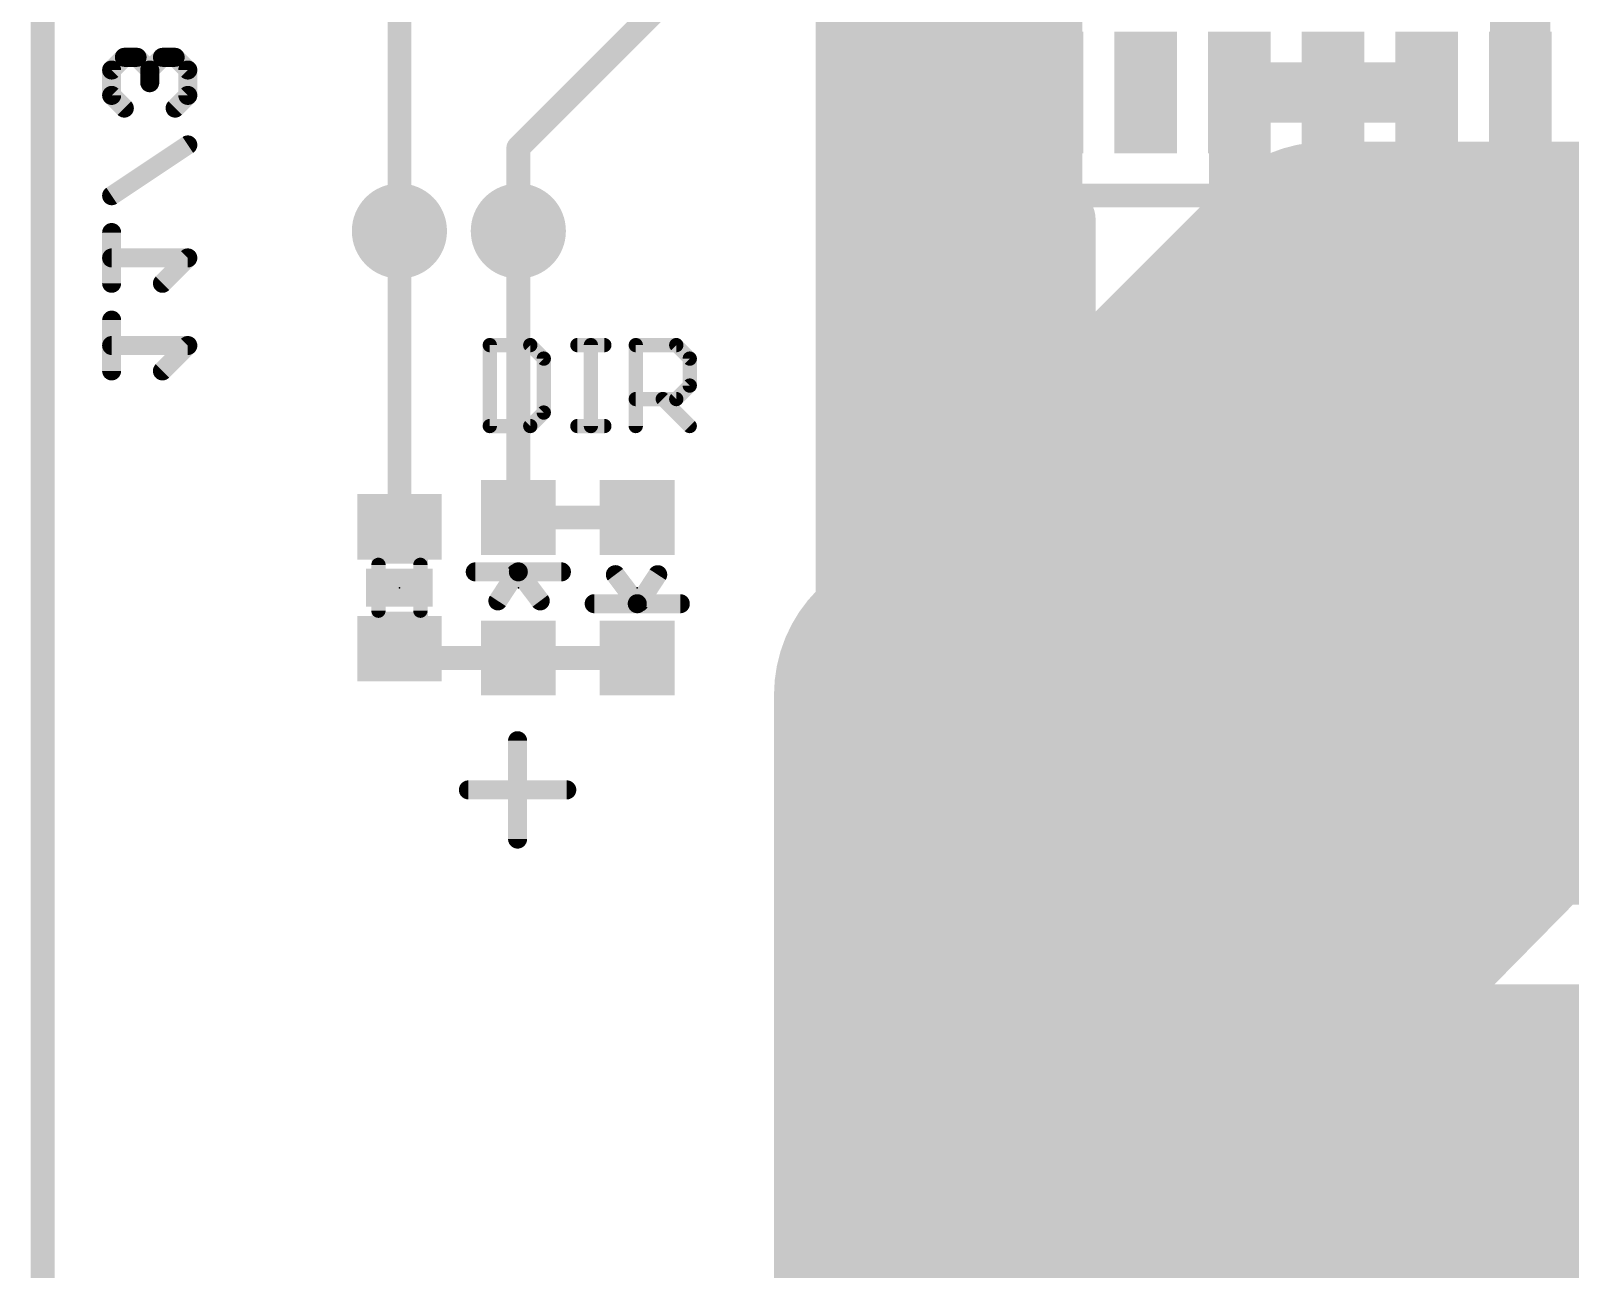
# Model space of a CAD drawing. Extents: x -7.6 to 53.5, y -11.4 to 75.3.
# Drawn here: x -0.13 to 16.31, y 40.98 to 54.21 of the extents above; entities that cross this region are included whole.
import ezdxf

# ---------------------------------------------------------------- set-up
doc = ezdxf.new("R2010")
doc.units = 0
for name, color, linetype in [('1', 12, 'CONTINUOUS'), ('16', 132, 'CONTINUOUS'), ('18', 110, 'CONTINUOUS'), ('20', 53, 'CONTINUOUS'), ('21', 41, 'CONTINUOUS'), ('23', 53, 'CONTINUOUS'), ('51', 53, 'CONTINUOUS')]:
    doc.layers.add(name, color=color, linetype=linetype)

# ---------------------------------------------------------------- blocks, each defined once
blk = doc.blocks.new('RECT')
blk.add_solid([(-0.5, -0.5), (0.5, -0.5), (-0.5, 0.5), (0.5, 0.5)])
blk = doc.blocks.new('ROUNDV')
at = {"const_width": 0.5}
blk.add_lwpolyline([(0, -0.25, 1), (0, 0.25, 1), (0, -0.25)], format="xyb", dxfattribs=at)

msp = doc.modelspace()

# ---------------------------------------------------------------- linework, layer by layer
at = {"layer": '1'}
for points, const_width in [([(9.525, 47.879), (9.525, 56.261)], 2.54), ([(0, 2.54), (0, 57.15)], 0.2032), ([(10.78, 53.55), (10.78, 56.657)], 0.6452), ([(15.78, 53.55), (15.78, 56.61)], 0.6452), ([(10.78, 52.339), (10.78, 53.55)], 0.6452), ([(13.779, 53.55), (12.78, 53.55)], 0.6452), ([(12.78, 53.55), (12.78, 52.071)], 0.6452), ([(13.779, 51.498), (13.779, 53.55)], 0.6452), ([(13.779, 53.55), (13.78, 53.55)], 0.6452), ([(13.78, 53.55), (14.78, 53.55)], 0.6452), ([(14.78, 53.55), (14.78, 51.991)], 0.6452), ([(15.78, 49.665), (15.78, 53.55)], 0.6452), ([(10.922, 52.197), (10.78, 52.339)], 0.6452), ([(10.922, 47.498), (10.922, 52.197)], 0.6452), ([(12.78, 52.071), (12.779, 52.07)], 0.6452), ([(12.779, 52.07), (12.779, 51.864)], 0.6452), ([(14.78, 51.991), (14.224, 51.435)], 0.6452), ([(3.81, 52.07), (3.81, 48.91)], 0.254), ([(5.08, 49.01), (5.08, 52.07)], 0.254), ([(12.779, 51.864), (13.208, 51.435)], 0.6452), ([(13.716, 51.435), (13.779, 51.498)], 0.6452), ([(13.615, 47.5), (15.78, 49.665)], 0.6096), ([(13.615, 47.5), (13.363, 47.752)], 3.81), ([(10.16, 46.609), (10.16, 49.149)], 0.762), ([(10.16, 49.149), (10.541, 49.149)], 0.762), ([(13.615, 47.5), (13.613, 47.498)], 3.81), ([(5.08, 49.01), (6.35, 49.01)], 0.254), ([(11.176, 46.228), (9.525, 47.879)], 2.54), ([(3.81, 47.61), (3.91, 47.51)], 0.254), ([(11.43, 46.99), (10.922, 47.498)], 0.6452), ([(13.105, 46.99), (13.615, 47.5)], 0.6096), ([(3.91, 47.51), (5.08, 47.51)], 0.254), ([(5.08, 47.51), (6.35, 47.51)], 0.254), ([(11.43, 46.99), (10.795, 46.355)], 0.762), ([(10.922, 46.482), (11.43, 46.99)], 0.6096), ([(11.43, 46.99), (13.105, 46.99)], 0.6096), ([(10.668, 46.101), (10.16, 46.609)], 0.762), ([(10.922, 45.72), (10.922, 46.482)], 0.6452), ([(10.668, 45.974), (10.668, 46.101)], 1.143), ([(10.922, 45.72), (10.668, 45.974)], 1.143), ([(10.795, 46.355), (11.176, 46.228)], 0.6452), ([(10.668, 46.101), (11.049, 46.101)], 0.6452), ([(10.922, 37.338), (10.922, 45.72)], 0.6452)]:
    msp.add_lwpolyline(points, dxfattribs=dict(at, const_width=const_width))
for points, const_width in [([(10.9413, 53.55, 1), (10.6187, 53.55)], 0.3226), ([(12.78, 53.7113, 1), (12.78, 53.3887)], 0.3226), ([(12.9413, 53.55, 1), (12.6187, 53.55)], 0.3226), ([(13.9403, 53.55, 1), (13.6177, 53.55)], 0.3226), ([(13.779, 53.7113, 1), (13.779, 53.3887)], 0.3226), ([(13.78, 53.7113, 1), (13.78, 53.3887)], 0.3226), ([(13.779, 53.3887, 1), (13.779, 53.7113)], 0.3226), ([(13.78, 53.3887, 1), (13.78, 53.7113)], 0.3226), ([(14.9413, 53.55, 1), (14.6187, 53.55)], 0.3226), ([(14.78, 53.3887, 1), (14.78, 53.7113)], 0.3226), ([(15.9413, 53.55, 1), (15.6187, 53.55)], 0.3226), ([(10.6187, 53.55, 1), (10.9413, 53.55)], 0.3226), ([(15.6187, 53.55, 1), (15.9413, 53.55)], 0.3226), ([(10.8941, 52.4531, 1), (10.6659, 52.2249)], 0.3226), ([(10.6187, 52.339, 1), (10.9413, 52.339)], 0.3226), ([(11.0833, 52.197, 1), (10.7607, 52.197)], 0.3226), ([(10.8079, 52.0829, 1), (11.0361, 52.3111)], 0.3226), ([(12.6649, 52.1841, 1), (12.8931, 51.9559)], 0.3226), ([(12.9403, 52.07, 1), (12.6177, 52.07)], 0.3226), ([(12.8941, 51.9569, 1), (12.6659, 52.1851)], 0.3226), ([(14.8941, 51.8769, 1), (14.6659, 52.1051)], 0.3226), ([(3.8735, 52.07, 1), (3.7465, 52.07)], 0.127), ([(5.1435, 52.07, 1), (5.0165, 52.07)], 0.127), ([(12.8931, 51.9781, 1), (12.6649, 51.7499)], 0.3226), ([(12.6187, 52.071, 1), (12.9413, 52.071)], 0.3226), ([(14.6187, 51.991, 1), (14.9413, 51.991)], 0.3226), ([(12.6177, 51.864, 1), (12.9403, 51.864)], 0.3226), ([(13.8931, 51.3839, 1), (13.6649, 51.6121)], 0.3226), ([(13.0939, 51.3209, 1), (13.3221, 51.5491)], 0.3226), ([(13.6019, 51.5491, 1), (13.8301, 51.3209)], 0.3226), ([(13.6177, 51.498, 1), (13.9403, 51.498)], 0.3226), ([(14.1099, 51.5491, 1), (14.3381, 51.3209)], 0.3226), ([(15.6187, 49.665, 1), (15.9413, 49.665)], 0.3226), ([(15.8878, 49.5572, 1), (15.6722, 49.7728)], 0.3048), ([(14.0365, 48.4255, 1), (12.6895, 47.0785)], 1.905), ([(10.3505, 49.149, 1), (9.9695, 49.149)], 0.381), ([(10.16, 49.3395, 1), (10.16, 48.9585)], 0.381), ([(10.541, 48.9585, 1), (10.541, 49.3395)], 0.381), ([(14.2885, 46.8265, 1), (12.9415, 48.1735)], 1.905), ([(5.08, 49.0735, 1), (5.08, 48.9465)], 0.127), ([(5.0165, 49.01, 1), (5.1435, 49.01)], 0.127), ([(6.35, 48.9465, 1), (6.35, 49.0735)], 0.127), ([(9.974, 48.328, 1), (9.076, 47.43)], 1.27), ([(12.9395, 48.1715, 1), (14.2865, 46.8245)], 1.905), ([(12.9415, 46.8265, 1), (14.2885, 48.1735)], 1.905), ([(3.7465, 48.91, 1), (3.8735, 48.91)], 0.127), ([(8.89, 47.879, 1), (10.16, 47.879)], 1.27), ([(3.8549, 47.6549, 1), (3.7651, 47.5651)], 0.127), ([(11.0361, 47.6121, 1), (10.8079, 47.3839)], 0.3226), ([(13.5072, 47.6078, 1), (13.7228, 47.3922)], 0.3048), ([(13.7228, 47.3922, 1), (13.5072, 47.6078)], 0.3048), ([(3.91, 47.5735, 1), (3.91, 47.4465)], 0.127), ([(3.8651, 47.4651, 1), (3.9549, 47.5549)], 0.127), ([(5.08, 47.5735, 1), (5.08, 47.4465)], 0.127), ([(5.08, 47.4465, 1), (5.08, 47.5735)], 0.127), ([(6.35, 47.4465, 1), (6.35, 47.5735)], 0.127), ([(10.7607, 47.498, 1), (11.0833, 47.498)], 0.3226), ([(11.5647, 46.8553, 1), (11.2953, 47.1247)], 0.381), ([(10.727, 45.779, 1), (11.625, 46.677)], 1.27), ([(11.43, 47.1424, 1), (11.43, 46.8376)], 0.3048), ([(11.3159, 46.8759, 1), (11.5441, 47.1041)], 0.3226), ([(11.5378, 46.8822, 1), (11.3222, 47.0978)], 0.3048), ([(12.9972, 47.0978, 1), (13.2128, 46.8822)], 0.3048), ([(13.105, 46.8376, 1), (13.105, 47.1424)], 0.3048), ([(10.2947, 46.7437, 1), (10.0253, 46.4743)], 0.381), ([(9.9695, 46.609, 1), (10.3505, 46.609)], 0.381), ([(11.0833, 46.482, 1), (10.7607, 46.482)], 0.3226), ([(10.8142, 46.5898, 1), (11.0298, 46.3742)], 0.3048), ([(10.8701, 46.1761, 1), (10.4659, 45.7719)], 0.5715), ([(10.9538, 46.101, 1), (10.3823, 46.101)], 0.5715), ([(10.6603, 46.4897, 1), (10.9297, 46.2203)], 0.381), ([(10.846, 46.508, 1), (10.744, 46.202)], 0.3226), ([(11.125, 46.075, 1), (11.227, 46.381)], 0.3226), ([(10.5333, 45.9663, 1), (10.8027, 46.2357)], 0.381), ([(10.668, 46.2623, 1), (10.668, 45.9397)], 0.3226), ([(11.049, 45.9397, 1), (11.049, 46.2623)], 0.3226), ([(10.3823, 45.974, 1), (10.9538, 45.974)], 0.5715), ([(10.7199, 45.5179, 1), (11.1241, 45.9221)], 0.5715), ([(11.0833, 45.72, 1), (10.7607, 45.72)], 0.3226), ([(10.7607, 45.72, 1), (11.0833, 45.72)], 0.3226)]:
    msp.add_lwpolyline(points, format="xyb", dxfattribs=dict(at, const_width=const_width))
at = {"layer": '16'}
for points, const_width in [([(0, 2.54), (0, 57.15)], 0.2032), ([(5.08, 52.959), (7.112, 54.991)], 0.254), ([(3.81, 54.61), (3.81, 52.07)], 0.254), ([(0.8722, 53.9248), (0.7366, 53.7893)], 0.2032), ([(1.0078, 53.9248), (0.8722, 53.9248)], 0.2032), ([(1.1433, 53.7893), (1.0078, 53.9248)], 0.2032), ([(1.2789, 53.9248), (1.1433, 53.7893)], 0.2032), ([(1.4145, 53.9248), (1.2789, 53.9248)], 0.2032), ([(1.5501, 53.7893), (1.4145, 53.9248)], 0.2032), ([(0.7366, 53.7893), (0.7366, 53.5181)], 0.2032), ([(1.1433, 53.7893), (1.1433, 53.6537)], 0.2032), ([(1.5501, 53.5181), (1.5501, 53.7893)], 0.2032), ([(0.7366, 53.5181), (0.8722, 53.3825)], 0.2032), ([(1.4145, 53.3825), (1.5501, 53.5181)], 0.2032), ([(0.7366, 52.447), (1.5501, 52.9893)], 0.2032), ([(5.08, 52.07), (5.08, 52.959)], 0.254), ([(9.398, 47.117), (13.716, 51.435)], 3.175), ([(13.716, 51.435), (21.717, 51.435)], 3.175), ([(12.446, 43.18), (20.447, 51.308)], 3.175), ([(11.049, 43.561), (17.272, 49.784)], 5.08), ([(0.7366, 51.5115), (0.7366, 52.0538)], 0.2032), ([(1.5501, 51.7826), (0.7366, 51.7826)], 0.2032), ([(1.2789, 51.5115), (1.5501, 51.7826)], 0.2032), ([(0.7366, 50.576), (0.7366, 51.1183)], 0.2032), ([(1.5501, 50.8471), (0.7366, 50.8471)], 0.2032), ([(1.2789, 50.576), (1.5501, 50.8471)], 0.2032), ([(9.398, 33.782), (9.398, 47.117)], 3.175), ([(12.446, 33.909), (12.446, 43.18)], 3.175), ([(11.049, 38.481), (11.049, 43.561)], 0.254), ([(12.446, 43.18), (12.319, 38.1)], 0.254)]:
    msp.add_lwpolyline(points, dxfattribs=dict(at, const_width=const_width))
for points, const_width in [([(0.8722, 53.9757, 1), (0.8722, 53.874)], 0.1016), ([(0.9081, 53.8889, 1), (0.8363, 53.9608)], 0.1016), ([(1.0437, 53.9608, 1), (0.9718, 53.8889)], 0.1016), ([(1.0078, 53.874, 1), (1.0078, 53.9757)], 0.1016), ([(1.2789, 53.9757, 1), (1.2789, 53.874)], 0.1016), ([(1.3148, 53.8889, 1), (1.243, 53.9608)], 0.1016), ([(1.4504, 53.9608, 1), (1.3786, 53.8889)], 0.1016), ([(1.4145, 53.874, 1), (1.4145, 53.9757)], 0.1016), ([(0.7874, 53.7893, 1), (0.6858, 53.7893)], 0.1016), ([(0.7007, 53.8252, 1), (0.7725, 53.7533)], 0.1016), ([(1.1941, 53.7893, 1), (1.0925, 53.7893)], 0.1016), ([(1.1074, 53.8252, 1), (1.1793, 53.7533)], 0.1016), ([(1.1074, 53.7533, 1), (1.1793, 53.8252)], 0.1016), ([(1.6009, 53.7893, 1), (1.4993, 53.7893)], 0.1016), ([(1.5142, 53.7533, 1), (1.586, 53.8252)], 0.1016), ([(0.7725, 53.554, 1), (0.7007, 53.4822)], 0.1016), ([(1.0925, 53.6537, 1), (1.1941, 53.6537)], 0.1016), ([(1.586, 53.4822, 1), (1.5142, 53.554)], 0.1016), ([(0.6858, 53.5181, 1), (0.7874, 53.5181)], 0.1016), ([(0.8363, 53.3466, 1), (0.9081, 53.4184)], 0.1016), ([(1.3786, 53.4184, 1), (1.4504, 53.3466)], 0.1016), ([(1.4993, 53.5181, 1), (1.6009, 53.5181)], 0.1016), ([(1.5783, 52.9471, 1), (1.5219, 53.0316)], 0.1016), ([(5.1435, 52.959, 1), (5.0165, 52.959)], 0.127), ([(5.0351, 53.0039, 1), (5.1249, 52.9141)], 0.127), ([(13.716, 52.2288, 1), (13.716, 50.6412)], 1.5875), ([(14.2773, 50.8737, 1), (13.1547, 51.9963)], 1.5875), ([(0.7084, 52.4893, 1), (0.7648, 52.4047)], 0.1016), ([(18.17, 48.886, 1), (16.374, 50.682)], 2.54), ([(0.7874, 52.0538, 1), (0.6858, 52.0538)], 0.1016), ([(3.7465, 52.07, 1), (3.8735, 52.07)], 0.127), ([(5.0165, 52.07, 1), (5.1435, 52.07)], 0.127), ([(0.7366, 51.8334, 1), (0.7366, 51.7318)], 0.1016), ([(1.586, 51.7467, 1), (1.5142, 51.8186)], 0.1016), ([(1.5501, 51.7318, 1), (1.5501, 51.8334)], 0.1016), ([(0.6858, 51.5115, 1), (0.7874, 51.5115)], 0.1016), ([(1.243, 51.5474, 1), (1.3148, 51.4756)], 0.1016), ([(0.7874, 51.1183, 1), (0.6858, 51.1183)], 0.1016), ([(0.7366, 50.8979, 1), (0.7366, 50.7963)], 0.1016), ([(1.586, 50.8112, 1), (1.5142, 50.883)], 0.1016), ([(1.5501, 50.7963, 1), (1.5501, 50.8979)], 0.1016), ([(1.243, 50.6119, 1), (1.3148, 50.54)], 0.1016), ([(0.6858, 50.576, 1), (0.7874, 50.576)], 0.1016), ([(10.1917, 47.117, 1), (8.6043, 47.117)], 1.5875), ([(8.8367, 47.6783, 1), (9.9593, 46.5557)], 1.5875), ([(10.151, 44.459, 1), (11.947, 42.663)], 2.54), ([(13.2397, 43.18, 1), (11.6523, 43.18)], 1.5875), ([(11.8803, 43.7368, 1), (13.0117, 42.6232)], 1.5875), ([(11.1125, 43.561, 1), (10.9855, 43.561)], 0.127), ([(12.5095, 43.1784, 1), (12.3825, 43.1816)], 0.127)]:
    msp.add_lwpolyline(points, format="xyb", dxfattribs=dict(at, const_width=const_width))
at = {"layer": '20', "const_width": 0.2032}
msp.add_lwpolyline([(0, 57.15), (0, 2.54)], dxfattribs=at)
at = {"layer": '21'}
for points, const_width in [([(9.145, 36.4), (9.145, 52.5)], 0.254), ([(9.145, 52.5), (10.145, 52.5)], 0.254), ([(4.7752, 50.8515), (4.7752, 49.9872)], 0.1524), ([(5.2074, 50.8515), (4.7752, 50.8515)], 0.1524), ([(5.3514, 50.7075), (5.2074, 50.8515)], 0.1524), ([(5.7107, 50.8515), (5.9988, 50.8515)], 0.1524), ([(5.8548, 49.9872), (5.8548, 50.8515)], 0.1524), ([(6.3344, 49.9872), (6.3344, 50.8515)], 0.1524), ([(6.3344, 50.8515), (6.7666, 50.8515)], 0.1524), ([(6.7666, 50.8515), (6.9106, 50.7075)], 0.1524), ([(5.3514, 50.1313), (5.3514, 50.7075)], 0.1524), ([(6.9106, 50.7075), (6.9106, 50.4194)], 0.1524), ([(6.9106, 50.4194), (6.7666, 50.2753)], 0.1524), ([(6.7666, 50.2753), (6.3344, 50.2753)], 0.1524), ([(6.6225, 50.2753), (6.9106, 49.9872)], 0.1524), ([(5.2074, 49.9872), (5.3514, 50.1313)], 0.1524), ([(4.7752, 49.9872), (5.2074, 49.9872)], 0.1524), ([(5.7107, 49.9872), (5.9988, 49.9872)], 0.1524), ([(4.62, 48.43), (5.08, 48.43)], 0.2032), ([(5.0546, 48.4146), (4.8616, 48.12)], 0.2032), ([(5.54, 48.43), (5.08, 48.43)], 0.2032), ([(5.08, 48.43), (5.3138, 48.12)], 0.2032), ([(6.35, 48.09), (6.1162, 48.4)], 0.2032), ([(6.3754, 48.1054), (6.5684, 48.4)], 0.2032), ([(5.89, 48.09), (6.35, 48.09)], 0.2032), ([(6.81, 48.09), (6.35, 48.09)], 0.2032), ([(5.072, 46.6271), (5.072, 45.5763)], 0.2032), ([(4.5466, 46.1017), (5.5974, 46.1017)], 0.2032)]:
    msp.add_lwpolyline(points, dxfattribs=dict(at, const_width=const_width))
for points, const_width in [([(9.2085, 52.5, 1), (9.0815, 52.5)], 0.127), ([(9.145, 52.5635, 1), (9.145, 52.4365)], 0.127), ([(10.145, 52.4365, 1), (10.145, 52.5635)], 0.127), ([(4.8133, 50.8515, 1), (4.7371, 50.8515)], 0.0762), ([(4.7752, 50.8896, 1), (4.7752, 50.8134)], 0.0762), ([(5.2343, 50.8785, 1), (5.1804, 50.8246)], 0.0762), ([(5.2074, 50.8134, 1), (5.2074, 50.8896)], 0.0762), ([(5.7107, 50.8896, 1), (5.7107, 50.8134)], 0.0762), ([(5.8929, 50.8515, 1), (5.8167, 50.8515)], 0.0762), ([(5.9988, 50.8134, 1), (5.9988, 50.8896)], 0.0762), ([(6.3725, 50.8515, 1), (6.2963, 50.8515)], 0.0762), ([(6.3344, 50.8896, 1), (6.3344, 50.8134)], 0.0762), ([(6.7935, 50.8785, 1), (6.7396, 50.8246)], 0.0762), ([(6.7666, 50.8134, 1), (6.7666, 50.8896)], 0.0762), ([(5.3895, 50.7075, 1), (5.3133, 50.7075)], 0.0762), ([(5.3245, 50.6805, 1), (5.3784, 50.7344)], 0.0762), ([(6.9487, 50.7075, 1), (6.8725, 50.7075)], 0.0762), ([(6.8837, 50.6805, 1), (6.9376, 50.7344)], 0.0762), ([(6.9376, 50.3924, 1), (6.8837, 50.4463)], 0.0762), ([(6.3344, 50.3134, 1), (6.3344, 50.2372)], 0.0762), ([(6.6495, 50.3023, 1), (6.5956, 50.2484)], 0.0762), ([(6.7396, 50.3023, 1), (6.7935, 50.2484)], 0.0762), ([(6.7666, 50.2372, 1), (6.7666, 50.3134)], 0.0762), ([(6.8725, 50.4194, 1), (6.9487, 50.4194)], 0.0762), ([(5.3133, 50.1313, 1), (5.3895, 50.1313)], 0.0762), ([(5.3784, 50.1043, 1), (5.3245, 50.1582)], 0.0762), ([(4.7752, 50.0253, 1), (4.7752, 49.9491)], 0.0762), ([(4.7371, 49.9872, 1), (4.8133, 49.9872)], 0.0762), ([(5.1804, 50.0141, 1), (5.2343, 49.9603)], 0.0762), ([(5.2074, 49.9491, 1), (5.2074, 50.0253)], 0.0762), ([(5.7107, 50.0253, 1), (5.7107, 49.9491)], 0.0762), ([(5.8167, 49.9872, 1), (5.8929, 49.9872)], 0.0762), ([(5.9988, 49.9491, 1), (5.9988, 50.0253)], 0.0762), ([(6.2963, 49.9872, 1), (6.3725, 49.9872)], 0.0762), ([(6.8837, 49.9603, 1), (6.9376, 50.0141)], 0.0762), ([(4.62, 48.4808, 1), (4.62, 48.3792)], 0.1016), ([(5.0971, 48.3868, 1), (5.0121, 48.4424)], 0.1016), ([(5.08, 48.4808, 1), (5.08, 48.3792)], 0.1016), ([(5.1206, 48.4606, 1), (5.0394, 48.3994)], 0.1016), ([(5.08, 48.3792, 1), (5.08, 48.4808)], 0.1016), ([(5.54, 48.3792, 1), (5.54, 48.4808)], 0.1016), ([(6.1568, 48.4306, 1), (6.0756, 48.3694)], 0.1016), ([(6.6109, 48.3722, 1), (6.5259, 48.4278)], 0.1016), ([(4.8191, 48.1478, 1), (4.9041, 48.0922)], 0.1016), ([(5.2732, 48.0894, 1), (5.3544, 48.1506)], 0.1016), ([(5.89, 48.1408, 1), (5.89, 48.0392)], 0.1016), ([(6.35, 48.1408, 1), (6.35, 48.0392)], 0.1016), ([(6.3329, 48.1332, 1), (6.4179, 48.0776)], 0.1016), ([(6.35, 48.0392, 1), (6.35, 48.1408)], 0.1016), ([(6.81, 48.0392, 1), (6.81, 48.1408)], 0.1016), ([(6.3094, 48.0594, 1), (6.3906, 48.1206)], 0.1016), ([(5.1228, 46.6271, 1), (5.0212, 46.6271)], 0.1016), ([(4.5466, 46.1525, 1), (4.5466, 46.0509)], 0.1016), ([(5.5974, 46.0509, 1), (5.5974, 46.1525)], 0.1016), ([(5.0212, 45.5763, 1), (5.1228, 45.5763)], 0.1016)]:
    msp.add_lwpolyline(points, format="xyb", dxfattribs=dict(at, const_width=const_width))
at = {"layer": '23'}
for p in [(3.81, 48.26), (5.08, 48.26), (6.35, 48.26)]:
    msp.add_point(p, dxfattribs=at)
at = {"layer": '51'}
for points, const_width in [([(0, 57.15), (0, 2.54)], 0.254), ([(9.18, 36.45), (9.18, 52.45)], 0.254), ([(9.18, 52.45), (26.38, 52.45)], 0.254), ([(3.586, 48.015), (3.586, 48.505)], 0.1524), ([(4.034, 48.505), (4.034, 48.015)], 0.1524)]:
    msp.add_lwpolyline(points, dxfattribs=dict(at, const_width=const_width))
for points, const_width in [([(9.2435, 52.45, 1), (9.1165, 52.45)], 0.127), ([(9.18, 52.5135, 1), (9.18, 52.3865)], 0.127), ([(3.6241, 48.505, 1), (3.5479, 48.505)], 0.0762), ([(4.0721, 48.505, 1), (3.9959, 48.505)], 0.0762), ([(3.5479, 48.015, 1), (3.6241, 48.015)], 0.0762), ([(3.9959, 48.015, 1), (4.0721, 48.015)], 0.0762)]:
    msp.add_lwpolyline(points, format="xyb", dxfattribs=dict(at, const_width=const_width))

# ---------------------------------------------------------------- block references
at = {"layer": '1'}
for p, xscale, yscale in [((10.78, 53.55), 0.67, 1.3), ((11.78, 53.55), 0.67, 1.3), ((12.78, 53.55), 0.67, 1.3), ((13.78, 53.55), 0.67, 1.3), ((14.78, 53.55), 0.67, 1.3), ((15.78, 53.55), 0.67, 1.3), ((13.615, 47.5), 6.23, 5.25), ((5.08, 49.01), 0.8, 0.8), ((5.08, 47.51), 0.8, 0.8), ((17.78, 41.4), 10.3, 5.25)]:
    msp.add_blockref('RECT', p, dxfattribs=dict(at, xscale=xscale, yscale=yscale))
for p, xscale, yscale, rotation in [((6.35, 49.01), 0.8, 0.8, 180), ((3.81, 48.91), 0.7, 0.9, 90), ((3.81, 47.61), 0.7, 0.9, 90), ((6.35, 47.51), 0.8, 0.8, 180)]:
    msp.add_blockref('RECT', p, dxfattribs=dict(at, xscale=xscale, yscale=yscale, rotation=rotation))
at = {"layer": '18'}
for p, xscale, yscale in [((3.81, 52.07), 1.016, 1.016), ((3.81, 52.07), 1.016, 1.016), ((5.08, 52.07), 1.016, 1.016), ((5.08, 52.07), 1.016, 1.016), ((13.716, 51.435), 1.8796, 1.8796), ((13.716, 51.435), 1.8796, 1.8796)]:
    msp.add_blockref('ROUNDV', p, dxfattribs=dict(at, xscale=xscale, yscale=yscale))
at = {"layer": '21', "xscale": 0.4064, "yscale": 0.7112, "rotation": 90}
msp.add_blockref('RECT', (3.81, 48.26), dxfattribs=at)
at = {"layer": '51', "xscale": 0.3, "yscale": 0.5999, "rotation": 90}
for p in [(3.8149, 48.6688), (3.8149, 47.856)]:
    msp.add_blockref('RECT', p, dxfattribs=at)

doc.saveas('drawing.dxf')
